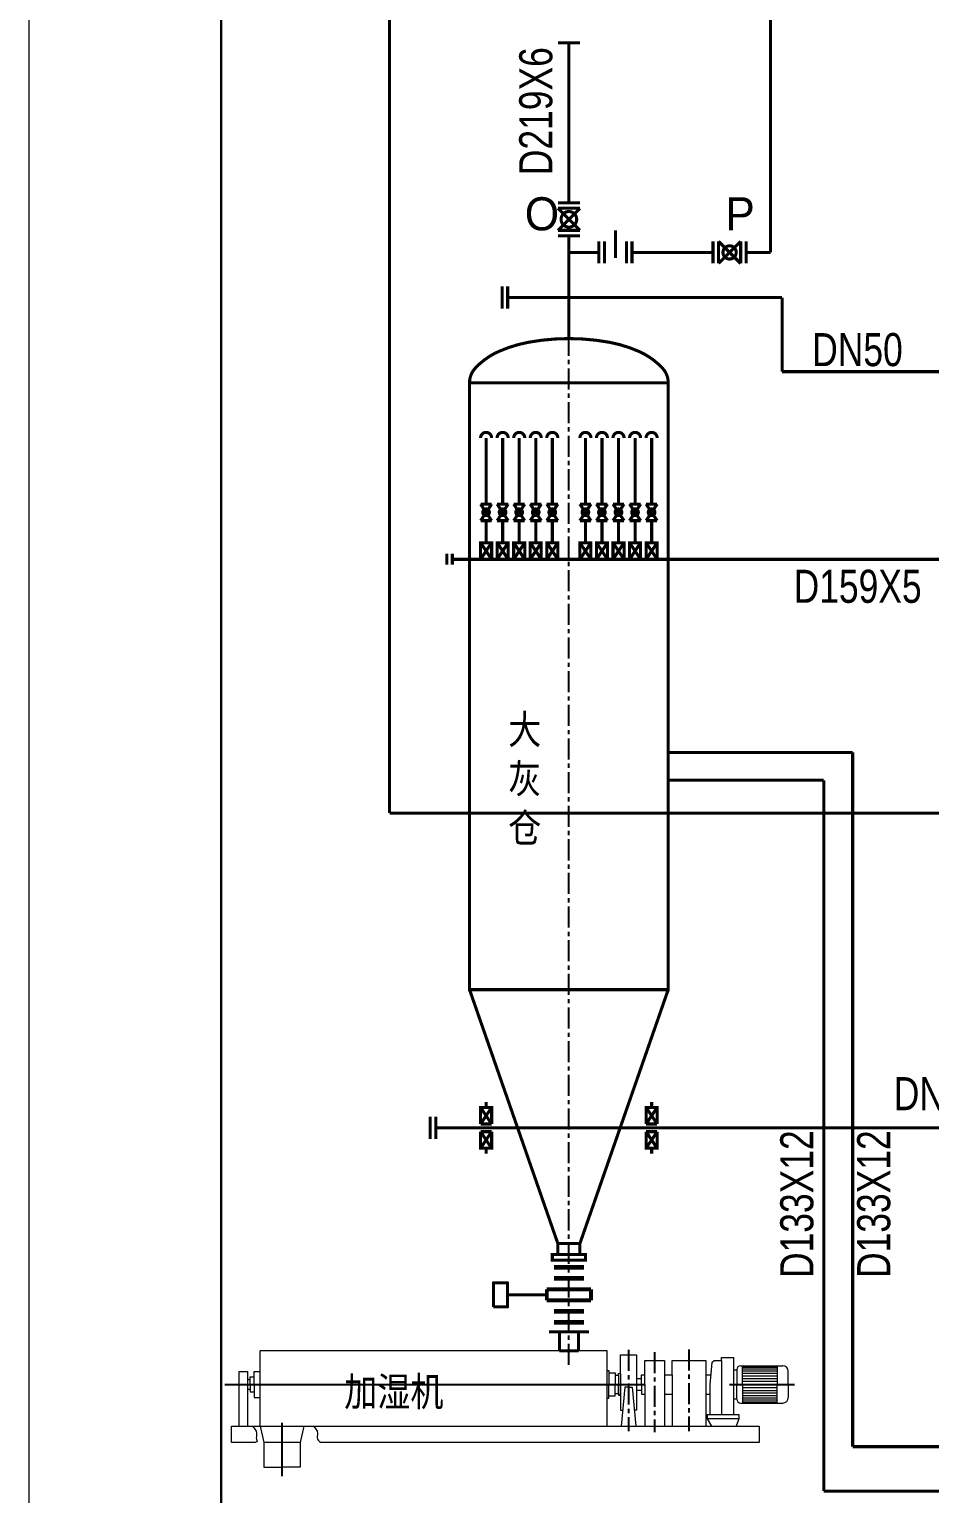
# Model space of a CAD drawing. Header units: millimetres. Extents: x 48549 to 244689, y 99496 to 172785.
# Drawn here: x 48549 to 56708, y 124860 to 138129 of the extents above; entities that cross this region are included whole.
import ezdxf

# ---------------------------------------------------------------- set-up
doc = ezdxf.new("R2010")
doc.units = ezdxf.units.MM
doc.header["$LTSCALE"] = 3
doc.linetypes.add('CENTERX2', pattern=[101.6, 63.5, -12.7, 12.7, -12.7])
for name, color, linetype in [('CEN', 2, 'CENTERX2'), ('氮气管道', 5, 'Continuous'), ('煤气管道', 1, 'Continuous')]:
    doc.layers.add(name, color=color, linetype=linetype)
for name, color, linetype, lineweight in [('CON', 7, 'Continuous', 40), ('Layer2', 6, 'Continuous', 9), ('图层3', 6, 'Continuous', 9), ('图框_内框线', 5, 'Continuous', 30), ('图框_外框线', 7, 'Continuous', 9)]:
    doc.layers.add(name, color=color, linetype=linetype, lineweight=lineweight)
doc.styles.add('仿宋体', font='ttxt1.shx', dxfattribs={"bigfont": 'hzfs.shx'})

msp = doc.modelspace()

# ---------------------------------------------------------------- linework, layer by layer
at = {"const_width": 35}
for points in [[(53238.244, 126611.649), (53238.244, 126711.649)], [(53638.244, 126611.649), (53638.244, 126711.649)]]:
    msp.add_lwpolyline(points, dxfattribs=at)
at = {"layer": 'CEN'}
for p, q in [((53438.244, 126026.672), (53438.244, 135694.35)), ((53978.44, 126161.958), (53978.44, 125426.625)), ((54215.643, 126142.602), (54215.643, 125417.864)), ((54526.684, 126167.344), (54526.684, 125426.625))]:
    msp.add_line(p, q, dxfattribs=at)
at = {"layer": 'CEN', "ltscale": 20}
for p, q in [((50320.991, 125850.288), (55481.887, 125850.288)), ((50838.399, 125502.621), (50838.399, 125018.992))]:
    msp.add_line(p, q, dxfattribs=at)
at = {"layer": 'CON'}
for p, q in [((53238.244, 126661.649), (52882.408, 126661.649)), ((53351.949, 126154.427), (53524.538, 126154.427))]:
    msp.add_line(p, q, dxfattribs=at)
at = {"layer": 'CON', "const_width": 28}
for points in [[(53438.244, 135326.672, 0.045545577), (53072.536, 135293.29, 0.059110661), (52801.848, 135209.515, 0.10093227), (52590.19, 135058.6, 0.189781854), (52538.244, 134926.672)], [(54338.244, 134926.672, 0.189781854), (54286.298, 135058.6, 0.10093227), (54074.64, 135209.515, 0.059110661), (53803.952, 135293.29, 0.045545577), (53438.244, 135326.672)], [(52738.244, 134426.672, 1), (52638.244, 134426.672)], [(52888.244, 134426.672, 1), (52788.244, 134426.672)], [(53038.244, 134426.672, 1), (52938.244, 134426.672)], [(53188.244, 134426.672, 1), (53088.244, 134426.672)], [(53338.244, 134426.672, 1), (53238.244, 134426.672)], [(53638.244, 134426.672, 1), (53538.244, 134426.672)], [(53788.244, 134426.672, 1), (53688.244, 134426.672)], [(53938.244, 134426.672, 1), (53838.244, 134426.672)], [(54088.244, 134426.672, 1), (53988.244, 134426.672)], [(54238.244, 134426.672, 1), (54138.244, 134426.672)]]:
    msp.add_lwpolyline(points, format="xyb", dxfattribs=at)
at = {"layer": 'CON'}
for points, const_width in [([(53438.244, 129426.672), (52538.244, 129426.672), (52538.244, 134926.672)], 28), ([(53438.244, 129426.672), (52538.244, 129426.672), (52538.244, 134926.672), (54338.244, 134926.672)], 28), ([(53438.244, 129426.672), (54338.244, 129426.672), (54338.244, 134926.672)], 28), ([(52688.244, 133826.672), (52688.244, 134426.672)], 28), ([(52838.244, 133826.672), (52838.244, 134426.672)], 28), ([(52988.244, 133826.672), (52988.244, 134426.672)], 28), ([(53138.244, 133826.672), (53138.244, 134426.672)], 28), ([(53288.244, 133826.672), (53288.244, 134426.672)], 28), ([(53588.244, 133826.672), (53588.244, 134426.672)], 28), ([(53738.244, 133826.672), (53738.244, 134426.672)], 28), ([(53888.244, 133826.672), (53888.244, 134426.672)], 28), ([(54038.244, 133826.672), (54038.244, 134426.672)], 28), ([(54188.244, 133826.672), (54188.244, 134426.672)], 28), ([(52638.244, 133826.672), (52738.244, 133826.672)], 28), ([(52738.244, 133826.672), (52638.244, 133676.672)], 28), ([(52638.244, 133826.672), (52738.244, 133676.672)], 28), ([(52788.244, 133826.672), (52888.244, 133826.672)], 28), ([(52788.244, 133826.672), (52888.244, 133676.672)], 28), ([(52888.244, 133826.672), (52788.244, 133676.672)], 28), ([(52938.244, 133826.672), (53038.244, 133826.672)], 28), ([(52938.244, 133826.672), (53038.244, 133676.672)], 28), ([(53038.244, 133826.672), (52938.244, 133676.672)], 28), ([(53088.244, 133826.672), (53188.244, 133826.672)], 28), ([(53088.244, 133826.672), (53188.244, 133676.672)], 28), ([(53188.244, 133826.672), (53088.244, 133676.672)], 28), ([(53238.244, 133826.672), (53338.244, 133826.672)], 28), ([(53238.244, 133826.672), (53338.244, 133676.672)], 28), ([(53338.244, 133826.672), (53238.244, 133676.672)], 28), ([(53538.244, 133826.672), (53638.244, 133826.672)], 28), ([(53538.244, 133826.672), (53638.244, 133676.672)], 28), ([(53638.244, 133826.672), (53538.244, 133676.672)], 28), ([(53688.244, 133826.672), (53788.244, 133826.672)], 28), ([(53688.244, 133826.672), (53788.244, 133676.672)], 28), ([(53788.244, 133826.672), (53688.244, 133676.672)], 28), ([(53838.244, 133826.672), (53938.244, 133826.672)], 28), ([(53838.244, 133826.672), (53938.244, 133676.672)], 28), ([(53938.244, 133826.672), (53838.244, 133676.672)], 28), ([(53988.244, 133826.672), (54088.244, 133826.672)], 28), ([(53988.244, 133826.672), (54088.244, 133676.672)], 28), ([(54088.244, 133826.672), (53988.244, 133676.672)], 28), ([(54138.244, 133826.672), (54238.244, 133826.672)], 28), ([(54138.244, 133826.672), (54238.244, 133676.672)], 28), ([(54238.244, 133826.672), (54138.244, 133676.672)], 28), ([(52638.244, 133676.672), (52738.244, 133676.672)], 28), ([(52688.244, 133676.672), (52688.244, 133476.672)], 28), ([(52788.244, 133676.672), (52888.244, 133676.672)], 28), ([(52838.244, 133676.672), (52838.244, 133476.672)], 28), ([(52938.244, 133676.672), (53038.244, 133676.672)], 28), ([(52988.244, 133676.672), (52988.244, 133476.672)], 28), ([(53088.244, 133676.672), (53188.244, 133676.672)], 28), ([(53138.244, 133676.672), (53138.244, 133476.672)], 28), ([(53238.244, 133676.672), (53338.244, 133676.672)], 28), ([(53288.244, 133676.672), (53288.244, 133476.672)], 28), ([(53538.244, 133676.672), (53638.244, 133676.672)], 28), ([(53588.244, 133676.672), (53588.244, 133476.672)], 28), ([(53688.244, 133676.672), (53788.244, 133676.672)], 28), ([(53738.244, 133676.672), (53738.244, 133476.672)], 28), ([(53838.244, 133676.672), (53938.244, 133676.672)], 28), ([(53888.244, 133676.672), (53888.244, 133476.672)], 28), ([(53988.244, 133676.672), (54088.244, 133676.672)], 28), ([(54038.244, 133676.672), (54038.244, 133476.672)], 28), ([(54138.244, 133676.672), (54238.244, 133676.672)], 28), ([(54188.244, 133676.672), (54188.244, 133476.672)], 28), ([(52638.244, 133476.672), (52738.244, 133326.672)], 28), ([(52738.244, 133476.672), (52638.244, 133326.672)], 28), ([(52738.244, 133326.672), (52738.244, 133476.672), (52638.244, 133476.672), (52638.244, 133326.672)], 28), ([(52888.244, 133326.672), (52888.244, 133476.672), (52788.244, 133476.672), (52788.244, 133326.672)], 28), ([(52888.244, 133476.672), (52788.244, 133326.672)], 28), ([(52788.244, 133476.672), (52888.244, 133326.672)], 28), ([(53038.244, 133326.672), (53038.244, 133476.672), (52938.244, 133476.672), (52938.244, 133326.672)], 28), ([(53038.244, 133476.672), (52938.244, 133326.672)], 28), ([(52938.244, 133476.672), (53038.244, 133326.672)], 28), ([(53188.244, 133326.672), (53188.244, 133476.672), (53088.244, 133476.672), (53088.244, 133326.672)], 28), ([(53188.244, 133476.672), (53088.244, 133326.672)], 28), ([(53088.244, 133476.672), (53188.244, 133326.672)], 28), ([(53338.244, 133326.672), (53338.244, 133476.672), (53238.244, 133476.672), (53238.244, 133326.672)], 28), ([(53338.244, 133476.672), (53238.244, 133326.672)], 28), ([(53238.244, 133476.672), (53338.244, 133326.672)], 28), ([(53638.244, 133476.672), (53538.244, 133326.672)], 28), ([(53538.244, 133476.672), (53638.244, 133326.672)], 28), ([(53638.244, 133326.672), (53638.244, 133476.672), (53538.244, 133476.672), (53538.244, 133326.672)], 28), ([(53788.244, 133326.672), (53788.244, 133476.672), (53688.244, 133476.672), (53688.244, 133326.672)], 28), ([(53788.244, 133476.672), (53688.244, 133326.672)], 28), ([(53688.244, 133476.672), (53788.244, 133326.672)], 28), ([(53938.244, 133326.672), (53938.244, 133476.672), (53838.244, 133476.672), (53838.244, 133326.672)], 28), ([(53938.244, 133476.672), (53838.244, 133326.672)], 28), ([(53838.244, 133476.672), (53938.244, 133326.672)], 28), ([(54088.244, 133326.672), (54088.244, 133476.672), (53988.244, 133476.672), (53988.244, 133326.672)], 28), ([(54088.244, 133476.672), (53988.244, 133326.672)], 28), ([(53988.244, 133476.672), (54088.244, 133326.672)], 28), ([(54238.244, 133326.672), (54238.244, 133476.672), (54138.244, 133476.672), (54138.244, 133326.672)], 28), ([(54238.244, 133476.672), (54138.244, 133326.672)], 28), ([(54138.244, 133476.672), (54238.244, 133326.672)], 28), ([(52638.244, 133326.672), (52738.244, 133326.672)], 28), ([(52788.244, 133326.672), (52888.244, 133326.672)], 28), ([(52938.244, 133326.672), (53038.244, 133326.672)], 28), ([(53088.244, 133326.672), (53188.244, 133326.672)], 28), ([(53238.244, 133326.672), (53338.244, 133326.672)], 28), ([(53538.244, 133326.672), (53638.244, 133326.672)], 28), ([(53688.244, 133326.672), (53788.244, 133326.672)], 28), ([(53838.244, 133326.672), (53938.244, 133326.672)], 28), ([(53988.244, 133326.672), (54088.244, 133326.672)], 28), ([(54138.244, 133326.672), (54238.244, 133326.672)], 28), ([(56009.641, 131576.672), (54338.244, 131576.672)], 28), ([(56009.641, 125285.69), (56009.641, 131576.672)], 28), ([(55747.664, 131324.111), (54338.244, 131324.111)], 28), ([(55747.664, 124882.593), (55747.664, 131324.111)], 28), ([(53338.244, 127126.672), (52538.244, 129426.672)], 28), ([(54338.244, 129426.672), (53538.244, 127126.672)], 28), ([(52638.244, 128209.457), (52638.244, 128359.457), (52738.244, 128359.457), (52738.244, 128209.457)], 28), ([(52638.244, 128359.457), (52738.244, 128209.457)], 28), ([(52738.244, 128359.457), (52638.244, 128209.457)], 28), ([(52688.244, 128359.457), (52688.244, 128409.457)], 28), ([(54238.244, 128209.457), (54238.244, 128359.457), (54138.244, 128359.457), (54138.244, 128209.457)], 28), ([(54238.244, 128359.457), (54138.244, 128209.457)], 28), ([(54138.244, 128359.457), (54238.244, 128209.457)], 28), ([(54188.244, 128359.457), (54188.244, 128409.457)], 28), ([(52738.244, 128209.457), (52638.244, 128209.457)], 28), ([(54138.244, 128209.457), (54238.244, 128209.457)], 28), ([(52738.244, 128140.155), (52638.244, 128140.155)], 28), ([(52638.244, 128140.155), (52638.244, 127990.155), (52738.244, 127990.155), (52738.244, 128140.155)], 28), ([(52638.244, 127990.155), (52738.244, 128140.155)], 28), ([(52738.244, 127990.155), (52638.244, 128140.155)], 28), ([(54138.244, 128140.155), (54238.244, 128140.155)], 28), ([(54238.244, 128140.155), (54238.244, 127990.155), (54138.244, 127990.155), (54138.244, 128140.155)], 28), ([(54238.244, 127990.155), (54138.244, 128140.155)], 28), ([(54138.244, 127990.155), (54238.244, 128140.155)], 28), ([(52688.244, 127990.155), (52688.244, 127940.155)], 28), ([(54188.244, 127990.155), (54188.244, 127940.155)], 28), ([(53538.244, 127126.672), (53338.244, 127126.672)], 28), ([(53338.244, 127126.672), (53338.244, 127026.672), (53538.244, 127026.672), (53538.244, 127126.672)], 28), ([(53338.244, 127026.672), (53288.244, 127026.672), (53288.244, 126976.672), (53588.244, 126976.672), (53588.244, 127026.672), (53538.244, 127026.672)], 28), ([(53302.669, 126911.649), (53573.818, 126911.649)], 42), ([(53302.669, 126811.649), (53573.818, 126811.649)], 42), ([(53302.669, 126511.649), (53573.818, 126511.649)], 42), ([(53302.669, 126411.649), (53573.818, 126411.649)], 42), ([(90812.971, 125285.69), (56009.641, 125285.69)], 28), ([(90812.971, 124882.593), (55747.664, 124882.593)], 28)]:
    msp.add_lwpolyline(points, dxfattribs=dict(at, const_width=const_width))
at = {"layer": 'CON', "const_width": 28}
for points in [[(52712.778, 133769.572, -1.868517092), (52662.778, 133769.572, -0.535183758)], [(52862.778, 133769.572, -1.868517092), (52812.778, 133769.572, -0.535183758)], [(53012.778, 133769.572, -1.868517092), (52962.778, 133769.572, -0.535183758)], [(53162.778, 133769.572, -1.868517092), (53112.778, 133769.572, -0.535183758)], [(53312.778, 133769.572, -1.868517092), (53262.778, 133769.572, -0.535183758)], [(53612.778, 133769.572, -1.868517092), (53562.778, 133769.572, -0.535183758)], [(53762.778, 133769.572, -1.868517092), (53712.778, 133769.572, -0.535183758)], [(53912.778, 133769.572, -1.868517092), (53862.778, 133769.572, -0.535183758)], [(54062.778, 133769.572, -1.868517092), (54012.778, 133769.572, -0.535183758)], [(54212.778, 133769.572, -1.868517092), (54162.778, 133769.572, -0.535183758)]]:
    msp.add_lwpolyline(points, format="xyb", close=True, dxfattribs=at)
at = {"layer": 'CON'}
msp.add_lwpolyline([(52754.106, 126551.826), (52754.106, 126771.473), (52882.408, 126771.473), (52882.408, 126551.826)], close=True, dxfattribs=at)
for points in [[(53238.244, 126711.649, 35, 35, 0), (53638.244, 126711.649, 35, 35, 0)], [(53238.244, 126611.649, 35, 35, 0), (53638.244, 126611.649, 35, 35, 0)]]:
    msp.add_lwpolyline(points, format="xyseb", dxfattribs=at)
for points in [[(53258.244, 126325.14), (53618.244, 126325.14)], [(53351.949, 126325.14), (53351.949, 126154.427)], [(53524.538, 126325.14), (53524.538, 126154.427)]]:
    msp.add_lwpolyline(points, dxfattribs=at)
at = {"layer": 'Layer2'}
for p, q in [((53786.658, 126154.427), (50640.331, 126154.427)), ((50640.331, 125473.056), (50640.331, 126154.427)), ((53786.658, 125473.056), (53786.658, 126154.427)), ((53906.386, 126118.207), (54050.493, 126118.207)), ((53906.386, 125947.806), (53906.386, 126118.207)), ((54050.493, 126118.207), (54050.493, 125850.288)), ((54127.817, 126066.59), (54303.469, 126066.59)), ((54127.817, 125850.288), (54127.817, 126066.59)), ((54303.469, 126066.59), (54303.469, 125850.288)), ((54372.843, 126066.59), (54680.526, 126066.59)), ((54372.843, 125937.821), (54372.843, 126066.59)), ((54680.526, 126066.59), (54680.526, 125473.056)), ((54734.811, 126049.183), (54754.977, 126065.661)), ((54754.977, 126065.661), (54821.785, 126065.661)), ((54821.785, 126093.504), (54929.106, 126093.504)), ((54821.785, 126065.661), (54821.785, 126093.504)), ((54821.785, 126065.661), (54821.785, 125576.388)), ((54929.106, 126093.504), (54929.106, 125576.388)), ((50450.803, 125967.758), (50525.772, 125967.758)), ((50450.803, 125473.056), (50450.803, 125967.758)), ((50525.772, 125967.758), (50525.772, 125473.056)), ((50587.413, 125967.758), (50640.331, 125967.758)), ((50587.413, 125850.288), (50587.413, 125967.758)), ((53786.658, 125976.09), (53799.1, 125976.09)), ((53799.1, 125976.09), (53799.1, 125850.288)), ((53799.1, 125954.293), (53858.684, 125954.293)), ((53858.684, 125954.293), (53858.684, 125850.288)), ((53858.684, 125933.378), (53886.587, 125933.378)), ((53886.587, 125947.806), (53906.386, 125947.806)), ((53886.587, 125933.378), (53886.587, 125947.806)), ((53886.587, 125933.378), (53886.587, 125850.288)), ((53906.386, 125947.806), (53906.386, 125850.288)), ((54096.091, 125937.821), (54127.817, 125937.821)), ((54096.091, 125850.288), (54096.091, 125937.821)), ((54303.469, 125937.821), (54372.843, 125937.821)), ((54372.843, 125937.821), (54372.843, 125473.056)), ((54680.526, 125937.821), (54723.602, 125937.821)), ((54734.811, 126049.183), (54714.791, 125850.288)), ((54929.106, 125982.066), (54960.537, 125982.066)), ((54960.537, 125984.162), (54960.537, 125850.288)), ((54995.537, 126019.162), (55325.673, 126019.162)), ((55010.948, 125850.288), (55010.948, 126019.162)), ((55010.948, 126007.163), (55325.673, 126007.163)), ((55010.948, 125991.166), (55325.673, 125991.166)), ((55010.948, 125973.286), (55325.673, 125973.286)), ((55010.948, 125950.935), (55325.673, 125950.935)), ((55325.673, 126019.162), (55376.674, 126019.162)), ((55325.673, 126019.162), (55325.673, 125850.288)), ((55426.674, 125850.288), (55426.674, 125969.162)), ((50525.772, 125895.066), (50551.595, 125895.066)), ((50525.772, 125805.51), (50551.595, 125805.51)), ((50551.595, 125918.744), (50587.413, 125918.744)), ((50551.595, 125850.288), (50551.595, 125918.744)), ((50551.595, 125850.288), (50551.595, 125781.832)), ((50587.413, 125850.288), (50587.413, 125732.818)), ((53799.1, 125724.486), (53799.1, 125850.288)), ((53858.684, 125746.283), (53858.684, 125850.288)), ((53886.587, 125767.198), (53886.587, 125850.288)), ((53906.386, 125752.77), (53906.386, 125850.288)), ((53906.386, 125850.288), (53906.386, 125616.818)), ((53944.033, 125823.735), (53912.131, 125473.056)), ((53978.44, 125823.735), (53944.033, 125823.735)), ((53978.44, 125823.735), (54012.846, 125823.735)), ((54012.846, 125823.735), (54044.748, 125473.056)), ((54050.493, 125903.873), (54096.091, 125903.873)), ((54050.493, 125850.288), (54050.493, 125616.818)), ((54096.091, 125850.288), (54096.091, 125762.755)), ((54127.817, 125850.288), (54127.817, 125473.056)), ((54303.469, 125850.288), (54303.469, 125473.056)), ((54714.791, 125850.288), (54714.791, 125576.388)), ((54960.537, 125716.414), (54960.537, 125850.288)), ((55010.948, 125927.69), (55325.673, 125927.69)), ((55010.948, 125904.445), (55325.673, 125904.445)), ((55010.948, 125879.096), (55325.673, 125879.096)), ((55010.948, 125850.288), (55010.948, 125681.414)), ((55010.948, 125821.48), (55325.673, 125821.48)), ((55325.673, 125681.414), (55325.673, 125850.288)), ((55426.674, 125850.288), (55426.674, 125731.414)), ((50551.595, 125781.832), (50587.413, 125781.832)), ((50587.413, 125732.818), (50640.331, 125732.818)), ((53786.658, 125724.486), (53799.1, 125724.486)), ((53799.1, 125746.283), (53858.684, 125746.283)), ((53858.684, 125767.198), (53886.587, 125767.198)), ((53886.587, 125767.198), (53886.587, 125752.77)), ((53886.587, 125752.77), (53906.386, 125752.77)), ((54050.493, 125796.703), (54096.091, 125796.703)), ((54096.091, 125762.755), (54127.817, 125762.755)), ((54303.469, 125762.755), (54372.843, 125762.755)), ((54680.526, 125762.755), (54714.791, 125762.755)), ((54929.106, 125718.51), (54960.537, 125718.51)), ((54995.537, 125681.414), (55325.673, 125681.414)), ((55010.948, 125796.131), (55325.673, 125796.131)), ((55010.948, 125772.886), (55325.673, 125772.886)), ((55010.948, 125749.641), (55325.673, 125749.641)), ((55010.948, 125727.29), (55325.673, 125727.29)), ((55010.948, 125709.41), (55325.673, 125709.41)), ((55010.948, 125693.413), (55325.673, 125693.413)), ((55325.673, 125681.414), (55376.674, 125681.414)), ((53906.386, 125616.818), (53925.055, 125615.12)), ((54050.493, 125616.818), (54031.824, 125615.12)), ((54691.588, 125576.388), (54691.588, 125537.714)), ((54691.588, 125576.388), (54978.336, 125576.388)), ((54691.588, 125537.714), (54730.715, 125473.056)), ((54978.336, 125537.714), (54691.588, 125537.714)), ((54978.336, 125537.714), (54954.025, 125473.056)), ((54978.336, 125576.388), (54978.336, 125537.714)), ((50380.192, 125473.056), (53786.658, 125473.056)), ((50380.192, 125324.64), (50380.192, 125473.056)), ((50640.331, 125473.056), (50674.361, 125324.64)), ((51036.467, 125473.056), (51002.437, 125324.64)), ((53786.658, 125473.056), (55162.218, 125473.056)), ((55162.218, 125473.056), (55162.218, 125324.64)), ((50596.693, 125324.64), (50380.192, 125324.64)), ((51002.437, 125324.64), (50674.361, 125324.64)), ((50674.361, 125324.64), (50674.361, 125098.583)), ((51002.437, 125324.64), (51002.437, 125098.583)), ((55162.218, 125324.64), (51189.243, 125324.64)), ((50674.361, 125098.583), (50838.399, 125098.583)), ((51002.437, 125098.583), (50838.399, 125098.583))]:
    msp.add_line(p, q, dxfattribs=at)
for centre, radius, start, end in [((54995.537, 125984.162), 35, 90, 180), ((55376.674, 125969.162), 50, 0, 90), ((54995.537, 125716.414), 35, 180, 270), ((55376.674, 125731.414), 50, 270, 0)]:
    msp.add_arc(centre, radius, start, end, dxfattribs=at)
at = {"layer": '图层3'}
msp.add_line((50640.331, 125473.056), (51036.467, 125473.056), dxfattribs=at)
msp.add_open_spline([(50570.83, 125473.056), (50588.252, 125452.627), (50618.181, 125417.532), (50598.167, 125354.433), (50620.41, 125332.855), (50596.693, 125324.64)], degree=3, knots=[0, 0, 0, 0, 75.537361032, 129.765970584, 167.884517197, 167.884517197, 167.884517197, 167.884517197], dxfattribs=at)
msp.add_spline([(51123.277, 125473.056), (51160.159, 125407.135), (51160.159, 125352.906), (51190.141, 125324.031)], degree=3, dxfattribs=at)
at = {"layer": '图框_内框线'}
msp.add_lwpolyline([(111009.806, 110562.205), (50286.755, 110562.205), (50286.755, 150467.696), (111009.806, 150467.696)], close=True, dxfattribs=at)
at = {"layer": '图框_外框线'}
msp.add_lwpolyline([(111705.023, 109866.988), (48548.711, 109866.988), (48548.711, 151162.913), (111705.023, 151162.913)], close=True, dxfattribs=at)
at = {"layer": '氮气管道', "const_width": 28}
for points in [[(52833.723, 135798.79), (52833.723, 135598.79)], [(52883.723, 135798.79), (52883.723, 135598.79)], [(55370.779, 135698.79), (52883.723, 135698.79)], [(55370.779, 135698.79), (55370.779, 135026.672)], [(95414.897, 133414.786), (95414.897, 135026.672), (55370.779, 135026.672)], [(52332.316, 133276.672), (52332.316, 133376.672)], [(52382.316, 133276.672), (52382.316, 133376.672)], [(54838.244, 133326.672), (52382.316, 133326.672)], [(89338.244, 133326.672), (54838.244, 133326.672)], [(52182.315, 128274.806), (52182.315, 128074.806)], [(52232.315, 128274.806), (52232.315, 128074.806)], [(52232.315, 128174.806), (90973.676, 128174.806)]]:
    msp.add_lwpolyline(points, dxfattribs=at)
at = {"layer": '煤气管道', "const_width": 28}
for points in [[(51813.013, 131026.672), (51813.013, 143292.88)], [(55265.415, 138836.807), (55265.415, 136107.227)], [(53338.244, 138007.227), (53538.244, 138007.227)], [(53438.244, 136557.227), (53438.244, 138007.227)], [(53538.244, 136557.227), (53338.244, 136557.227)], [(53338.244, 136507.227), (53538.244, 136307.227)], [(53538.244, 136507.227), (53338.244, 136307.227)], [(53538.244, 136507.227), (53338.244, 136507.227)], [(53538.244, 136307.227), (53338.244, 136307.227)], [(53860.668, 136257.227), (53860.668, 136307.227)], [(53538.244, 136257.227), (53338.244, 136257.227)], [(53438.244, 135957.227), (53438.244, 136257.227)], [(53710.668, 136207.227), (53710.668, 136007.227)], [(53760.668, 136207.227), (53760.668, 136007.227)], [(53860.668, 136257.227), (53860.668, 136057.227)], [(53960.668, 136207.227), (53960.668, 136007.227)], [(54010.668, 136207.227), (54010.668, 136007.227)], [(54744.65, 136207.227), (54744.65, 136007.227)], [(54794.65, 136207.227), (54794.65, 136007.227)], [(54794.65, 136207.227), (54994.65, 136007.227)], [(54794.65, 136007.227), (54994.65, 136207.227)], [(54994.65, 136207.227), (54994.65, 136007.227)], [(55044.65, 136207.227), (55044.65, 136007.227)], [(53710.668, 136107.227), (53438.244, 136107.227)], [(54744.65, 136107.227), (54010.668, 136107.227)], [(55265.415, 136107.227), (55044.65, 136107.227)], [(53438.244, 135326.672), (53438.244, 135957.227)], [(51813.013, 131026.672), (87188.244, 131026.672)]]:
    msp.add_lwpolyline(points, dxfattribs=at)
for points in [[(53488.244, 136457.227, -2.414213562), (53388.244, 136457.227, -0.414213562)], [(54954.65, 136107.227, 1), (54834.65, 136107.227, 1)]]:
    msp.add_lwpolyline(points, format="xyb", close=True, dxfattribs=at)

# ---------------------------------------------------------------- texts
at = {"layer": 'CON', "style": '仿宋体'}
for s, p in [('大', (52888.244, 131623.964)), ('灰', (52888.244, 131177.81)), ('仓', (52888.244, 130731.656)), ('加湿机', (51401.691, 125623.667))]:
    msp.add_text(s, height=300, dxfattribs=at).set_placement(p)
at = {"layer": 'CON', "style": '仿宋体', "width": 0.8}
for p in [(55653.538, 126814.118), (56350.344, 126814.118)]:
    msp.add_text('D133X12', height=300, rotation=90, dxfattribs=at).set_placement(p)
at = {"layer": '氮气管道', "style": '仿宋体', "width": 0.8}
for s, p in [('DN50', (55643.328, 135076.672)), ('D159X5', (55475.089, 132932.256)), ('DN50', (56382.291, 128334.755))]:
    msp.add_text(s, height=300, dxfattribs=at).set_placement(p)
at = {"layer": '煤气管道', "style": '仿宋体', "width": 0.8}
msp.add_text('D219X6', height=300, rotation=90, dxfattribs=at).set_placement((53288.244, 136807.227))
at = {"layer": '煤气管道', "style": '仿宋体'}
for s, p in [('O', (53038.244, 136307.227)), ('P', (54856.122, 136307.227))]:
    msp.add_text(s, height=300, dxfattribs=at).set_placement(p)

doc.saveas('drawing.dxf')
